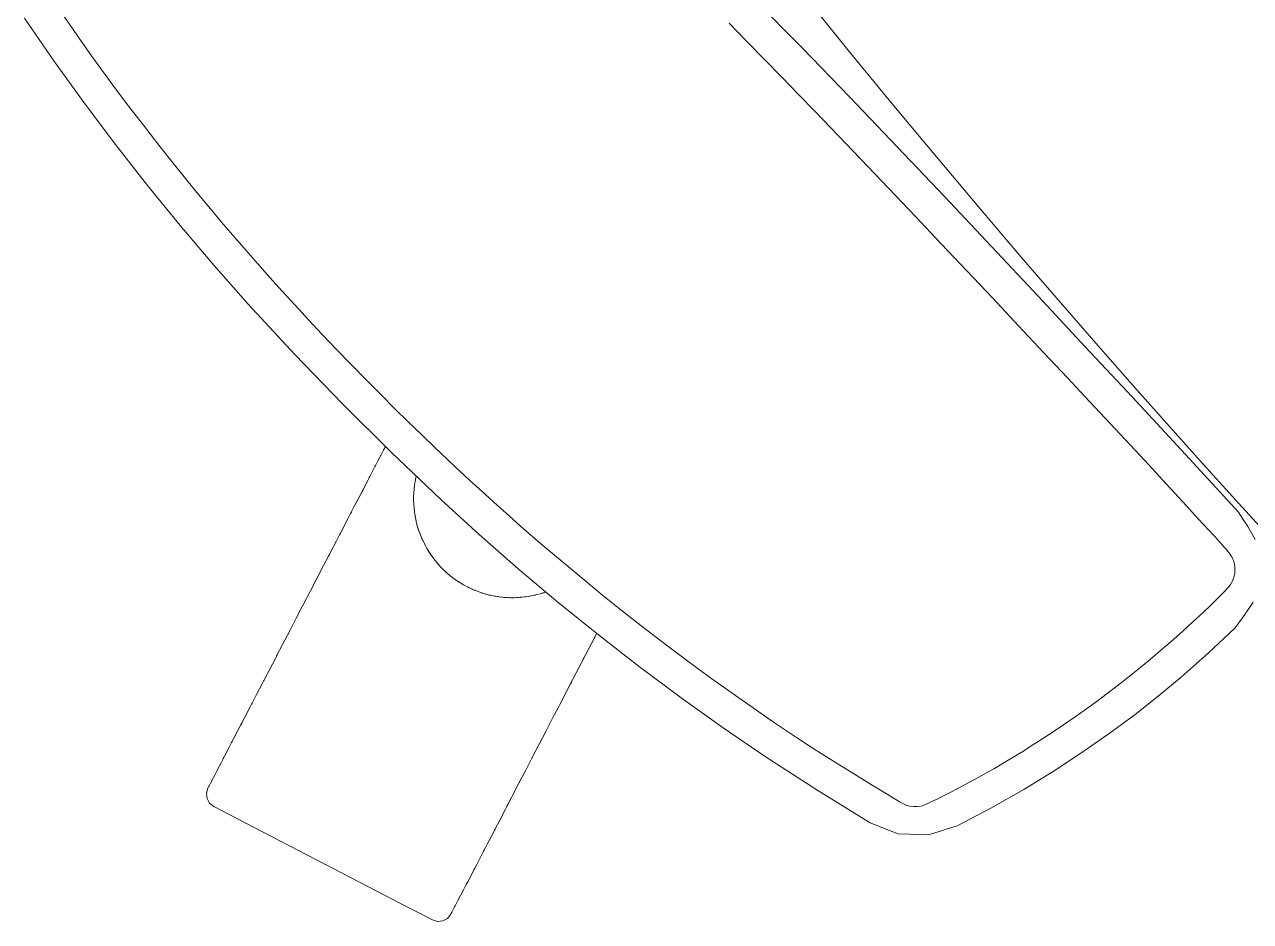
# Model space of a CAD drawing. Header units: inches. Extents: x 14 to 610, y 9 to 600.
# Drawn here: x 151.51 to 158.32, y 486.15 to 491.13 of the extents above; entities that cross this region are included whole.
import ezdxf
from ezdxf.enums import TextEntityAlignment as Align

# ---------------------------------------------------------------- set-up
doc = ezdxf.new("R2010")
doc.units = ezdxf.units.IN
doc.header["$MEASUREMENT"] = 0
doc.layers.add('A-FURN', color=7, linetype='Continuous')
doc.styles.get("Standard").update_dxf_attribs({"font": 'arial.ttf'})

# ---------------------------------------------------------------- blocks, each defined once
blk = doc.blocks.new('P_5CS712HBBK')
at = {"color": 0, "linetype": 'Continuous', "lineweight": 0}
for p, q in [((-12.2492, 12.6447), (-12.1985, 12.9285)), ((-12.1985, 12.9285), (-12.2492, 12.6447)), ((-12.0301, 12.8169), (-12.047, 12.7227)), ((-12.047, 12.7227), (-12.0301, 12.8169)), ((-12.047, 12.7227), (-12.0643, 12.6228)), ((-12.0643, 12.6228), (-12.047, 12.7227)), ((-12.2941, 12.36), (-12.2492, 12.6447)), ((-12.2492, 12.6447), (-12.2941, 12.36)), ((-12.0643, 12.6228), (-12.0815, 12.5178)), ((-12.0815, 12.5178), (-12.0643, 12.6228)), ((-12.0815, 12.5178), (-12.0986, 12.4083)), ((-12.0986, 12.4083), (-12.0815, 12.5178)), ((-12.0986, 12.4083), (-12.1154, 12.2932)), ((-12.1154, 12.2932), (-12.0986, 12.4083)), ((-12.3332, 12.0744), (-12.2941, 12.36)), ((-12.2941, 12.36), (-12.3332, 12.0744)), ((-12.1154, 12.2932), (-12.1321, 12.1711)), ((-12.1321, 12.1711), (-12.1154, 12.2932)), ((-12.1321, 12.1711), (-12.1486, 12.041)), ((-12.1486, 12.041), (-12.1321, 12.1711)), ((-12.3666, 11.788), (-12.3332, 12.0744)), ((-12.3332, 12.0744), (-12.3666, 11.788)), ((-12.1486, 12.041), (-12.165, 11.9019)), ((-12.165, 11.9019), (-12.1486, 12.041)), ((-12.165, 11.9019), (-12.1812, 11.7529)), ((-12.1812, 11.7529), (-12.165, 11.9019)), ((-12.3943, 11.501), (-12.3666, 11.788)), ((-12.3666, 11.788), (-12.3943, 11.501)), ((-12.1812, 11.7529), (-12.1971, 11.5933)), ((-12.1971, 11.5933), (-12.1812, 11.7529)), ((-12.1971, 11.5933), (-12.2123, 11.4226)), ((-12.2123, 11.4226), (-12.1971, 11.5933)), ((-12.4163, 11.2135), (-12.3943, 11.501)), ((-12.3943, 11.501), (-12.4163, 11.2135)), ((-12.2123, 11.4226), (-12.2194, 11.3331)), ((-12.2194, 11.3331), (-12.2123, 11.4226)), ((-12.2194, 11.3331), (-12.2261, 11.2408)), ((-12.2261, 11.2408), (-12.2194, 11.3331)), ((-12.2261, 11.2408), (-12.2323, 11.1457)), ((-12.2323, 11.1457), (-12.2261, 11.2408)), ((-12.4327, 10.9257), (-12.4163, 11.2135)), ((-12.4163, 11.2135), (-12.4327, 10.9257)), ((-12.2323, 11.1457), (-12.2382, 11.048)), ((-12.2382, 11.048), (-12.2323, 11.1457)), ((-12.2382, 11.048), (-12.2435, 10.9475)), ((-12.2435, 10.9475), (-12.2382, 11.048)), ((-12.4459, 10.5448), (-12.4327, 10.9257)), ((-12.4327, 10.9257), (-12.4459, 10.5448)), ((-12.2483, 10.8443), (-12.2435, 10.9475)), ((-12.2435, 10.9475), (-12.2483, 10.8443)), ((-12.2483, 10.8443), (-12.2525, 10.7383)), ((-12.2525, 10.7383), (-12.2483, 10.8443)), ((-12.2525, 10.7383), (-12.2561, 10.6294)), ((-12.2561, 10.6294), (-12.2525, 10.7383)), ((-12.2561, 10.6294), (-12.259, 10.5174)), ((-12.259, 10.5174), (-12.2561, 10.6294)), ((-12.4507, 10.1642), (-12.4459, 10.5448)), ((-12.4507, 10.1642), (-12.4459, 10.5448)), ((-12.259, 10.5174), (-12.2612, 10.4025)), ((-12.2612, 10.4025), (-12.259, 10.5174)), ((-12.2626, 10.2846), (-12.2612, 10.4025)), ((-12.2612, 10.4025), (-12.2626, 10.2846)), ((-12.2633, 10.1637), (-12.2626, 10.2846)), ((-12.2633, 10.1637), (-12.2626, 10.2846)), ((-12.4478, 9.7836), (-12.4507, 10.1642)), ((-12.4507, 10.1642), (-12.4478, 9.7836)), ((-12.2633, 10.1637), (-12.2632, 10.0521)), ((-12.2633, 10.1637), (-12.2632, 10.0521)), ((-9.4386, 10.1565), (-9.4391, 10.0134)), ((-9.4391, 10.0134), (-9.4386, 10.1565)), ((-9.2451, 10.156), (-9.2473, 9.7748)), ((-9.2451, 10.156), (-9.2473, 9.7748)), ((-12.2632, 10.0521), (-12.2626, 9.9429)), ((-12.2632, 10.0521), (-12.2626, 9.9429)), ((-9.44, 9.8737), (-9.4391, 10.0134)), ((-9.44, 9.8737), (-9.4391, 10.0134)), ((-9.0314, 10.0073), (-9.0732, 9.5879)), ((-9.0314, 10.0073), (-9.0732, 9.5879)), ((-12.2626, 9.9429), (-12.2612, 9.8362)), ((-12.2626, 9.9429), (-12.2612, 9.8362)), ((-9.441, 9.7375), (-9.44, 9.8737)), ((-9.441, 9.7375), (-9.44, 9.8737)), ((-12.5337, 9.8006), (-12.5529, 9.7944)), ((-12.5062, 9.8094), (-12.5337, 9.8006)), ((-12.5034, 9.8103), (-12.5062, 9.8094)), ((-12.5034, 9.8103), (-12.5017, 9.8109)), ((-12.5023, 9.8107), (-12.5017, 9.8109)), ((-12.4847, 9.8164), (-12.5017, 9.8109)), ((-12.5017, 9.8109), (-12.4995, 9.8116)), ((-12.4692, 9.8214), (-12.4847, 9.8164)), ((-12.4686, 9.8216), (-12.4692, 9.8214)), ((-12.4686, 9.8216), (-12.468, 9.8217)), ((-12.4598, 9.8244), (-12.468, 9.8217)), ((-12.468, 9.8217), (-12.4675, 9.8219)), ((-12.4567, 9.8254), (-12.4598, 9.8244)), ((-12.4482, 9.8264), (-12.4567, 9.8254)), ((-12.4567, 9.8254), (-12.4482, 9.8264)), ((-12.2612, 9.8362), (-12.2593, 9.7321)), ((-12.2612, 9.8362), (-12.2593, 9.7321)), ((-12.6992, 9.7473), (-12.7532, 9.7299)), ((-12.7532, 9.7299), (-12.7269, 9.7384)), ((-12.7532, 9.7299), (-12.7269, 9.7384)), ((-12.7459, 9.7322), (-12.7269, 9.7384)), ((-12.7269, 9.7384), (-12.65, 9.7631)), ((-12.65, 9.7631), (-12.6992, 9.7473)), ((-12.638, 9.767), (-12.65, 9.7631)), ((-12.638, 9.767), (-12.6326, 9.7687)), ((-12.6326, 9.7687), (-12.627, 9.7705)), ((-12.6059, 9.7773), (-12.627, 9.7705)), ((-12.567, 9.7899), (-12.6059, 9.7773)), ((-12.5604, 9.792), (-12.567, 9.7899)), ((-12.5604, 9.792), (-12.5569, 9.7931)), ((-12.5569, 9.7931), (-12.5529, 9.7944)), ((-12.4366, 9.4027), (-12.4478, 9.7836)), ((-12.4366, 9.4027), (-12.4478, 9.7836)), ((-12.4471, 9.7487), (-12.4468, 9.7488)), ((-12.2593, 9.7321), (-12.2567, 9.6305)), ((-12.2593, 9.7321), (-12.2567, 9.6305)), ((-9.4424, 9.6046), (-9.441, 9.7375)), ((-9.4424, 9.6046), (-9.441, 9.7375)), ((-9.2473, 9.7748), (-9.2517, 9.3938)), ((-9.2473, 9.7748), (-9.2517, 9.3938)), ((-12.9628, 9.6624), (-12.874, 9.691)), ((-12.9628, 9.6624), (-12.9563, 9.6645)), ((-12.94, 9.6697), (-12.9563, 9.6645)), ((-12.874, 9.691), (-12.94, 9.6697)), ((-12.847, 9.6997), (-12.874, 9.691)), ((-12.847, 9.6997), (-12.8378, 9.7026)), ((-12.8378, 9.7026), (-12.8308, 9.7049)), ((-12.8115, 9.7111), (-12.8308, 9.7049)), ((-12.7532, 9.7299), (-12.8115, 9.7111)), ((-13.1561, 9.6001), (-13.2326, 9.5755)), ((-13.1091, 9.6153), (-13.1561, 9.6001)), ((-13.1091, 9.6153), (-13.0991, 9.6185)), ((-13.0991, 9.6185), (-13.0938, 9.6202)), ((-13.0816, 9.6241), (-13.0938, 9.6202)), ((-13.0094, 9.6474), (-13.0816, 9.6241)), ((-12.973, 9.6591), (-13.0094, 9.6474)), ((-12.973, 9.6591), (-12.9628, 9.6624)), ((-12.2567, 9.6305), (-12.2535, 9.5314)), ((-12.2567, 9.6305), (-12.2535, 9.5314)), ((-9.4439, 9.4752), (-9.4424, 9.6046)), ((-9.4439, 9.4752), (-9.4424, 9.6046)), ((-13.3106, 9.5504), (-13.3895, 9.5249)), ((-13.2326, 9.5755), (-13.3106, 9.5504)), ((-13.2518, 9.5693), (-13.2437, 9.5719)), ((-13.2437, 9.5719), (-13.2401, 9.573)), ((-12.5324, 9.5199), (-12.5169, 9.5344)), ((-12.5243, 9.5274), (-12.5233, 9.5286)), ((-12.5233, 9.5286), (-12.5222, 9.5294)), ((-12.5209, 9.5306), (-12.5192, 9.5323)), ((-12.5192, 9.5323), (-12.5181, 9.5332)), ((-12.5192, 9.5323), (-12.5184, 9.533)), ((-12.5169, 9.5344), (-12.5008, 9.5482)), ((-12.5008, 9.5482), (-12.4842, 9.5614)), ((-12.4981, 9.5503), (-12.4963, 9.5519)), ((-12.4864, 9.5597), (-12.4963, 9.5519)), ((-12.4879, 9.5584), (-12.4864, 9.5597)), ((-12.487, 9.5592), (-12.4864, 9.5597)), ((-12.4842, 9.5614), (-12.4864, 9.5597)), ((-12.4842, 9.5614), (-12.4672, 9.5739)), ((-12.4672, 9.5739), (-12.4496, 9.5858)), ((-12.4602, 9.5786), (-12.4591, 9.5795)), ((-12.4591, 9.5795), (-12.4578, 9.5802)), ((-12.4527, 9.5837), (-12.4515, 9.5845)), ((-12.4515, 9.5845), (-12.4506, 9.5851)), ((-12.4515, 9.5845), (-12.4509, 9.5849)), ((-12.4496, 9.5858), (-12.4421, 9.5904)), ((-12.4446, 9.5889), (-12.4421, 9.5904)), ((-12.2535, 9.5314), (-12.2499, 9.4347)), ((-12.2535, 9.5314), (-12.2499, 9.4347)), ((-9.0732, 9.5879), (-9.1105, 9.1877)), ((-9.0732, 9.5879), (-9.1105, 9.1877)), ((-13.5484, 9.4738), (-13.6273, 9.4484)), ((-13.5459, 9.4746), (-13.5484, 9.4738)), ((-13.5459, 9.4746), (-13.5446, 9.475)), ((-13.5446, 9.475), (-13.541, 9.4762)), ((-13.4689, 9.4994), (-13.541, 9.4762)), ((-13.3969, 9.5226), (-13.4689, 9.4994)), ((-13.3969, 9.5226), (-13.3933, 9.5237)), ((-13.3933, 9.5237), (-13.392, 9.5241)), ((-13.3895, 9.5249), (-13.392, 9.5241)), ((-12.5886, 9.4566), (-12.5754, 9.4732)), ((-12.5799, 9.4675), (-12.5792, 9.4686)), ((-12.5777, 9.4704), (-12.5795, 9.468)), ((-12.5792, 9.4686), (-12.5787, 9.4692)), ((-12.579, 9.4687), (-12.5777, 9.4704)), ((-12.5777, 9.4704), (-12.577, 9.4713)), ((-12.5777, 9.4704), (-12.577, 9.4713)), ((-12.5754, 9.4732), (-12.5617, 9.4893)), ((-12.5617, 9.4893), (-12.5474, 9.5049)), ((-12.5533, 9.4984), (-12.5511, 9.5009)), ((-12.5513, 9.5006), (-12.5497, 9.5024)), ((-12.5497, 9.5024), (-12.5511, 9.5009)), ((-12.5503, 9.5017), (-12.5505, 9.5015)), ((-12.5504, 9.5016), (-12.5497, 9.5024)), ((-12.5474, 9.5049), (-12.5497, 9.5024)), ((-12.5474, 9.5049), (-12.5324, 9.5199)), ((-9.4456, 9.3492), (-9.4439, 9.4752)), ((-9.4456, 9.3492), (-9.4439, 9.4752)), ((-13.7817, 9.3986), (-13.8288, 9.3835)), ((-13.7052, 9.4232), (-13.7817, 9.3986)), ((-13.6977, 9.4257), (-13.7052, 9.4232)), ((-13.6977, 9.4257), (-13.6942, 9.4268)), ((-13.6942, 9.4268), (-13.6861, 9.4294)), ((-13.6273, 9.4484), (-13.6941, 9.4268)), ((-12.6342, 9.3855), (-12.6239, 9.4039)), ((-12.6259, 9.4005), (-12.6297, 9.3935)), ((-12.6274, 9.3976), (-12.6259, 9.4005)), ((-12.6239, 9.4039), (-12.6128, 9.4219)), ((-12.6128, 9.4219), (-12.601, 9.4395)), ((-12.6044, 9.4345), (-12.6031, 9.4364)), ((-12.6036, 9.4356), (-12.6031, 9.4364)), ((-12.601, 9.4395), (-12.6031, 9.4364)), ((-12.601, 9.4395), (-12.5886, 9.4566)), ((-12.6006, 9.4401), (-12.5985, 9.443)), ((-12.5965, 9.4457), (-12.5985, 9.443)), ((-12.4217, 9.1148), (-12.4366, 9.4027)), ((-12.4217, 9.1148), (-12.4366, 9.4027)), ((-12.2499, 9.4347), (-12.2457, 9.3404)), ((-12.2499, 9.4347), (-12.2457, 9.3404)), ((-9.2517, 9.3938), (-9.258, 9.0128)), ((-9.2517, 9.3938), (-9.258, 9.0128)), ((-13.9978, 9.329), (-14.0639, 9.3077)), ((-13.9816, 9.3342), (-13.9978, 9.329)), ((-13.9816, 9.3342), (-13.9751, 9.3363)), ((-13.9751, 9.3363), (-13.9649, 9.3396)), ((-13.9285, 9.3513), (-13.9649, 9.3396)), ((-13.8563, 9.3746), (-13.9285, 9.3513)), ((-13.8441, 9.3785), (-13.8563, 9.3746)), ((-13.8441, 9.3785), (-13.8388, 9.3802)), ((-13.8388, 9.3802), (-13.8288, 9.3835)), ((-12.661, 9.328), (-12.6753, 9.2871)), ((-12.6684, 9.3083), (-12.661, 9.328)), ((-12.6626, 9.3239), (-12.6676, 9.3106)), ((-12.6638, 9.3204), (-12.6626, 9.3239)), ((-12.6626, 9.3239), (-12.6618, 9.3258)), ((-12.6614, 9.3269), (-12.6613, 9.3273)), ((-12.6613, 9.3273), (-12.6612, 9.3275)), ((-12.661, 9.328), (-12.6528, 9.3475)), ((-12.6528, 9.3475), (-12.6439, 9.3667)), ((-12.6473, 9.3593), (-12.6457, 9.3629)), ((-12.6464, 9.3613), (-12.6457, 9.3629)), ((-12.6439, 9.3667), (-12.6457, 9.3629)), ((-12.6439, 9.3667), (-12.6342, 9.3855)), ((-12.6429, 9.3685), (-12.6376, 9.3792)), ((-12.6358, 9.3824), (-12.6376, 9.3792)), ((-12.2457, 9.3404), (-12.2411, 9.2483)), ((-12.2457, 9.3404), (-12.2411, 9.2483)), ((-9.4495, 9.1081), (-9.4456, 9.3492)), ((-9.4495, 9.1081), (-9.4456, 9.3492)), ((-14.2176, 9.2582), (-14.2387, 9.2514)), ((-14.2176, 9.2582), (-14.211, 9.2604)), ((-14.211, 9.2604), (-14.2035, 9.2628)), ((-14.1847, 9.2688), (-14.2109, 9.2604)), ((-14.1263, 9.2876), (-14.1847, 9.2688)), ((-14.0639, 9.3077), (-14.1263, 9.2876)), ((-14.107, 9.2938), (-14.1001, 9.2961)), ((-14.1001, 9.2961), (-14.0909, 9.299)), ((-12.6809, 9.268), (-12.6853, 9.2503)), ((-12.6809, 9.268), (-12.675, 9.2882)), ((-12.6771, 9.2811), (-12.6765, 9.2835)), ((-12.6767, 9.2824), (-12.6765, 9.2835)), ((-12.675, 9.2882), (-12.6765, 9.2835)), ((-12.6684, 9.3083), (-12.6753, 9.2871)), ((-12.675, 9.2882), (-12.6684, 9.3083)), ((-12.6679, 9.3096), (-12.6676, 9.3106)), ((-14.4383, 9.1871), (-14.4362, 9.1878)), ((-14.4362, 9.1878), (-14.4344, 9.1884)), ((-14.4316, 9.1893), (-14.4344, 9.1884)), ((-14.4041, 9.1981), (-14.4316, 9.1893)), ((-14.3849, 9.2043), (-14.4041, 9.1981)), ((-14.3849, 9.2043), (-14.3809, 9.2056)), ((-14.3809, 9.2056), (-14.3775, 9.2067)), ((-14.3802, 9.2058), (-14.3809, 9.2056)), ((-14.3709, 9.2089), (-14.3775, 9.2067)), ((-14.332, 9.2214), (-14.3709, 9.2089)), ((-14.3109, 9.2282), (-14.332, 9.2214)), ((-14.3109, 9.2282), (-14.3053, 9.23)), ((-14.2879, 9.2356), (-14.3053, 9.23)), ((-14.3053, 9.23), (-14.2998, 9.2317)), ((-14.2387, 9.2514), (-14.2879, 9.2356)), ((-12.6964, 9.1852), (-12.6937, 9.2061)), ((-12.6937, 9.2061), (-12.6927, 9.2127)), ((-12.6853, 9.2503), (-12.6927, 9.2127)), ((-12.6903, 9.2269), (-12.6927, 9.2127)), ((-12.6903, 9.2269), (-12.6853, 9.2503)), ((-12.6903, 9.2269), (-12.686, 9.2475)), ((-12.6885, 9.2355), (-12.6879, 9.2386)), ((-12.6871, 9.2421), (-12.6879, 9.2386)), ((-12.6872, 9.2415), (-12.6871, 9.2421)), ((-12.6871, 9.2421), (-12.687, 9.2425)), ((-12.686, 9.2475), (-12.6853, 9.2503)), ((-12.6857, 9.2488), (-12.6856, 9.249)), ((-12.6856, 9.249), (-12.6856, 9.2493)), ((-12.2411, 9.2483), (-12.236, 9.1586)), ((-12.2411, 9.2483), (-12.236, 9.1586)), ((-9.1105, 9.1877), (-9.1436, 8.8058)), ((-9.1105, 9.1877), (-9.1436, 8.8058)), ((-14.5255, 9.1357), (-14.5336, 9.1072)), ((-14.5336, 9.1072), (-14.5255, 9.1357)), ((-14.5071, 9.1589), (-14.5255, 9.1357)), ((-14.5255, 9.1357), (-14.5071, 9.1589)), ((-14.4812, 9.1733), (-14.5071, 9.1589)), ((-14.5071, 9.1589), (-14.4812, 9.1733)), ((-14.4781, 9.1743), (-14.4812, 9.1733)), ((-14.4703, 9.1768), (-14.4781, 9.1743)), ((-14.4703, 9.1768), (-14.4699, 9.177)), ((-14.4687, 9.1773), (-14.4699, 9.177)), ((-14.4699, 9.177), (-14.4693, 9.1771)), ((-14.4532, 9.1823), (-14.4687, 9.1773)), ((-14.4383, 9.1871), (-14.4532, 9.1823)), ((-12.6997, 9.1222), (-12.6994, 9.1432)), ((-12.6991, 9.1012), (-12.6997, 9.1222)), ((-12.6997, 9.1222), (-12.6996, 9.1149)), ((-12.6994, 9.1432), (-12.6983, 9.1642)), ((-12.6987, 9.1574), (-12.6983, 9.1645)), ((-12.6987, 9.1574), (-12.6987, 9.1579)), ((-12.6987, 9.1568), (-12.6987, 9.1574)), ((-12.6983, 9.1642), (-12.6964, 9.1852)), ((-12.6982, 9.1653), (-12.6983, 9.1645)), ((-12.6981, 9.168), (-12.6979, 9.1691)), ((-12.6981, 9.1672), (-12.6981, 9.168)), ((-12.236, 9.1586), (-12.2306, 9.0712)), ((-12.236, 9.1586), (-12.2306, 9.0712)), ((-14.5336, 9.1072), (-14.5302, 9.0777)), ((-14.5302, 9.0777), (-14.5336, 9.1072)), ((-14.5302, 9.0777), (-14.4691, 8.8879)), ((-12.6996, 9.1149), (-12.6994, 9.1095)), ((-12.6994, 9.112), (-12.6996, 9.1149)), ((-12.6995, 9.1135), (-12.6996, 9.1149)), ((-12.6978, 9.0802), (-12.6991, 9.1012)), ((-12.6987, 9.0944), (-12.6985, 9.0896)), ((-12.6979, 9.0823), (-12.6985, 9.0896)), ((-12.6983, 9.0861), (-12.6983, 9.0865)), ((-12.6982, 9.0856), (-12.6983, 9.0861)), ((-12.6957, 9.0593), (-12.6978, 9.0802)), ((-12.6972, 9.0727), (-12.6977, 9.079)), ((-12.6972, 9.0727), (-12.6974, 9.0761)), ((-12.6966, 9.068), (-12.6972, 9.0727)), ((-12.6927, 9.0386), (-12.6957, 9.0593)), ((-12.4011, 8.8272), (-12.4217, 9.1148)), ((-12.4011, 8.8272), (-12.4217, 9.1148)), ((-12.2306, 9.0712), (-12.2248, 8.9862)), ((-12.2306, 9.0712), (-12.2248, 8.9862)), ((-9.4539, 8.8812), (-9.4495, 9.1081)), ((-9.4539, 8.8812), (-9.4495, 9.1081)), ((-12.689, 9.0179), (-12.6927, 9.0386)), ((-12.6927, 9.0386), (-12.6915, 9.031)), ((-12.6904, 9.0259), (-12.6915, 9.031)), ((-12.6915, 9.031), (-12.6891, 9.0185)), ((-12.6909, 9.0284), (-12.6915, 9.031)), ((-12.6845, 8.9974), (-12.689, 9.0179)), ((-12.6889, 9.0176), (-12.6885, 9.0154)), ((-12.687, 9.0086), (-12.6885, 9.0154)), ((-12.6863, 9.005), (-12.6865, 9.0065)), ((-12.6859, 9.0037), (-12.6863, 9.005)), ((-12.6792, 8.9771), (-12.6845, 8.9974)), ((-12.6827, 8.9899), (-12.6838, 8.9947)), ((-12.6827, 8.9899), (-12.6834, 8.9933)), ((-12.6815, 8.9859), (-12.6827, 8.9899)), ((-12.2248, 8.9862), (-12.2122, 8.8235)), ((-12.2248, 8.9862), (-12.2122, 8.8235)), ((-9.258, 9.0128), (-9.2659, 8.6319)), ((-9.258, 9.0128), (-9.2659, 8.6319)), ((-12.6731, 8.9571), (-12.6792, 8.9771)), ((-12.6663, 8.9372), (-12.6731, 8.9571)), ((-12.6731, 8.9571), (-12.6707, 8.9496)), ((-12.6697, 8.947), (-12.6707, 8.9496)), ((-12.6707, 8.9496), (-12.6685, 8.9433)), ((-12.6701, 8.9483), (-12.6707, 8.9496)), ((-12.6677, 8.9413), (-12.6685, 8.9433)), ((-12.6587, 8.9177), (-12.6663, 8.9372)), ((-12.6623, 8.9266), (-12.6627, 8.9279)), ((-12.6617, 8.9254), (-12.6623, 8.9266)), ((-12.6504, 8.8985), (-12.6587, 8.9177)), ((-14.4691, 8.8879), (-14.2333, 8.1559)), ((-12.6556, 8.9102), (-12.6562, 8.9119)), ((-12.6556, 8.9102), (-12.6561, 8.9117)), ((-12.6556, 8.9102), (-12.6547, 8.9083)), ((-12.6547, 8.9085), (-12.6556, 8.9102)), ((-12.6414, 8.8796), (-12.6504, 8.8985)), ((-12.6316, 8.861), (-12.6414, 8.8796)), ((-12.6414, 8.8796), (-12.6374, 8.8719)), ((-12.6393, 8.8755), (-12.6389, 8.8746)), ((-12.6374, 8.8719), (-12.6389, 8.8746)), ((-12.6364, 8.8701), (-12.6374, 8.8719)), ((-12.6369, 8.871), (-12.6374, 8.8719)), ((-12.6211, 8.8428), (-12.6316, 8.861)), ((-12.6269, 8.8527), (-12.6275, 8.8539)), ((-12.6261, 8.8515), (-12.6269, 8.8527)), ((-9.4583, 8.6662), (-9.4539, 8.8812)), ((-9.4583, 8.6662), (-9.4539, 8.8812)), ((-12.61, 8.8251), (-12.6211, 8.8428)), ((-12.6164, 8.8351), (-12.6175, 8.837)), ((-12.6164, 8.8351), (-12.6143, 8.8319)), ((-12.615, 8.833), (-12.6164, 8.8351)), ((-12.5982, 8.8078), (-12.61, 8.8251)), ((-12.6022, 8.8137), (-12.6001, 8.8105)), ((-12.5988, 8.8088), (-12.6001, 8.8105)), ((-12.5857, 8.7909), (-12.5982, 8.8078)), ((-12.5982, 8.8078), (-12.5924, 8.7999)), ((-12.5908, 8.7978), (-12.5924, 8.7999)), ((-12.5915, 8.7987), (-12.5924, 8.7999)), ((-12.5725, 8.7745), (-12.5857, 8.7909)), ((-12.5809, 8.7848), (-12.5816, 8.7858)), ((-12.58, 8.7838), (-12.5809, 8.7848)), ((-12.3749, 8.5401), (-12.4011, 8.8272)), ((-12.3749, 8.5401), (-12.4011, 8.8272)), ((-12.2122, 8.8235), (-12.1987, 8.6703)), ((-12.2122, 8.8235), (-12.1987, 8.6703)), ((-9.1436, 8.8058), (-9.1729, 8.4415)), ((-9.1436, 8.8058), (-9.1729, 8.4415)), ((-12.5588, 8.7586), (-12.5725, 8.7745)), ((-12.5658, 8.7666), (-12.567, 8.7681)), ((-12.5658, 8.7666), (-12.5624, 8.7628)), ((-12.5644, 8.7652), (-12.5658, 8.7666)), ((-12.5444, 8.7433), (-12.5588, 8.7586)), ((-12.5563, 8.756), (-12.5531, 8.7524)), ((-12.5493, 8.7485), (-12.5531, 8.7524)), ((-12.5444, 8.7433), (-12.5334, 8.7323)), ((-12.5334, 8.7323), (-12.4717, 8.6807)), ((-12.514, 8.7143), (-12.5334, 8.7323)), ((-12.5295, 8.7285), (-12.5334, 8.7323)), ((-12.514, 8.7143), (-12.5295, 8.7285)), ((-12.5253, 8.7246), (-12.5261, 8.7254)), ((-12.5243, 8.7238), (-12.5253, 8.7246)), ((-12.4979, 8.7007), (-12.514, 8.7143)), ((-12.514, 8.7143), (-12.4717, 8.6807)), ((-12.5051, 8.7067), (-12.5062, 8.7077)), ((-12.5051, 8.7067), (-12.4985, 8.7011)), ((-12.5041, 8.7059), (-12.5051, 8.7067)), ((-12.4982, 8.701), (-12.4985, 8.7011)), ((-12.4979, 8.7007), (-12.4717, 8.6807)), ((-12.4814, 8.6877), (-12.4979, 8.7007)), ((-12.4814, 8.6877), (-12.4717, 8.6807)), ((-12.4814, 8.6877), (-12.4717, 8.6806)), ((-12.4643, 8.6754), (-12.4717, 8.6807)), ((-12.4717, 8.6806), (-12.47, 8.6794)), ((-12.47, 8.6794), (-12.4717, 8.6806)), ((-12.4707, 8.6799), (-12.4717, 8.6806)), ((-12.4468, 8.6637), (-12.4643, 8.6754)), ((-12.4614, 8.6733), (-12.4619, 8.6738)), ((-12.4605, 8.6728), (-12.4614, 8.6733)), ((-12.4288, 8.6527), (-12.4468, 8.6637)), ((-12.44, 8.6595), (-12.4374, 8.6578)), ((-12.4364, 8.6571), (-12.4399, 8.6595)), ((-12.4388, 8.6588), (-12.4375, 8.6578)), ((-12.4374, 8.6578), (-12.436, 8.6571)), ((-12.4364, 8.6571), (-12.4374, 8.6578)), ((-12.4331, 8.6553), (-12.4364, 8.6571)), ((-12.4104, 8.6423), (-12.4288, 8.6527)), ((-12.1987, 8.6703), (-12.1846, 8.5266)), ((-12.1987, 8.6703), (-12.1846, 8.5266)), ((-9.4626, 8.4589), (-9.4583, 8.6662)), ((-9.4626, 8.4589), (-9.4583, 8.6662)), ((-12.3916, 8.6327), (-12.4104, 8.6423)), ((-12.4104, 8.6423), (-12.3996, 8.6366)), ((-12.3996, 8.6366), (-12.3949, 8.6344)), ((-12.3958, 8.6349), (-12.3996, 8.6366)), ((-12.3973, 8.6356), (-12.3996, 8.6366)), ((-12.383, 8.6287), (-12.3916, 8.6327)), ((-12.3905, 8.6322), (-12.3908, 8.6324)), ((-12.39, 8.632), (-12.3905, 8.6322)), ((-9.2659, 8.6319), (-9.2751, 8.251)), ((-9.2659, 8.6319), (-9.2751, 8.251)), ((-12.343, 8.2535), (-12.3749, 8.5401)), ((-12.343, 8.2535), (-12.3749, 8.5401)), ((-12.1846, 8.5266), (-12.1703, 8.3917)), ((-12.1846, 8.5266), (-12.1703, 8.3917)), ((-9.4671, 8.2527), (-9.4626, 8.4589)), ((-9.4671, 8.2527), (-9.4626, 8.4589)), ((-9.1729, 8.4415), (-9.1989, 8.0935)), ((-9.1729, 8.4415), (-9.1989, 8.0935)), ((-12.1703, 8.3917), (-12.1558, 8.2653)), ((-12.1703, 8.3917), (-12.1558, 8.2653)), ((-12.4743, 8.2236), (-12.4082, 8.2449)), ((-12.4082, 8.2449), (-12.3458, 8.265)), ((-12.3812, 8.2536), (-12.372, 8.2566)), ((-12.372, 8.2566), (-12.3651, 8.2588)), ((-12.3458, 8.265), (-12.3443, 8.2655)), ((-12.3054, 7.9677), (-12.343, 8.2535)), ((-12.3054, 7.9677), (-12.343, 8.2535)), ((-12.1558, 8.2653), (-12.1412, 8.1466)), ((-12.1558, 8.2653), (-12.1412, 8.1466)), ((-9.4719, 8.0426), (-9.4671, 8.2527)), ((-9.4719, 8.0426), (-9.4671, 8.2527)), ((-9.2751, 8.251), (-9.2853, 7.8701)), ((-9.2751, 8.251), (-9.2853, 7.8701)), ((-12.6904, 8.154), (-12.6158, 8.1781)), ((-12.6433, 8.1692), (-12.6334, 8.1724)), ((-12.6334, 8.1724), (-12.628, 8.1741)), ((-12.6332, 8.1725), (-12.6334, 8.1724)), ((-12.6158, 8.1781), (-12.5436, 8.2013)), ((-12.5436, 8.2013), (-12.5072, 8.213)), ((-12.5072, 8.213), (-12.4971, 8.2163)), ((-12.4973, 8.2162), (-12.4971, 8.2163)), ((-12.4971, 8.2163), (-12.4743, 8.2236)), ((-12.4971, 8.2163), (-12.4905, 8.2184)), ((-14.1721, 7.9661), (-14.2333, 8.1559)), ((-14.2333, 8.1559), (-14.1721, 7.9661)), ((-12.9275, 8.0777), (-12.8448, 8.1043)), ((-12.9238, 8.0789), (-12.8448, 8.1043)), ((-12.8448, 8.1043), (-12.786, 8.1232)), ((-12.786, 8.1233), (-12.7779, 8.1258)), ((-12.7779, 8.1258), (-12.7669, 8.1294)), ((-12.7779, 8.1258), (-12.7744, 8.127)), ((-12.7669, 8.1294), (-12.6904, 8.154)), ((-12.1412, 8.1466), (-12.1265, 8.0345)), ((-12.1412, 8.1466), (-12.1265, 8.0345)), ((-13.0752, 8.0301), (-13.0032, 8.0533)), ((-13.0032, 8.0533), (-12.9238, 8.0789)), ((-13.0032, 8.0533), (-12.9275, 8.0777)), ((-12.1265, 8.0345), (-12.1116, 7.9284)), ((-12.1265, 8.0345), (-12.1116, 7.9284)), ((-9.4772, 7.8329), (-9.4719, 8.0426)), ((-9.4772, 7.8329), (-9.4719, 8.0426)), ((-9.1989, 8.0935), (-9.222, 7.7608)), ((-9.1989, 8.0935), (-9.222, 7.7608)), ((-14.111, 7.7763), (-14.1721, 7.9661)), ((-14.111, 7.7763), (-14.1721, 7.9661)), ((-13.316, 7.9525), (-13.2395, 7.9772)), ((-13.2395, 7.9772), (-13.232, 7.9796)), ((-13.2319, 7.9796), (-13.2284, 7.9807)), ((-13.2284, 7.9807), (-13.2204, 7.9833)), ((-13.2203, 7.9833), (-13.1615, 8.0023)), ((-13.1615, 8.0023), (-13.0826, 8.0277)), ((-13.0826, 8.0277), (-13.0801, 8.0285)), ((-13.0801, 8.0285), (-13.0788, 8.0289)), ((-13.0788, 8.0289), (-13.0752, 8.0301)), ((-13.0787, 8.029), (-13.0788, 8.0289)), ((-12.2619, 7.6827), (-12.3054, 7.9677)), ((-12.2619, 7.6827), (-12.3054, 7.9677)), ((-13.4992, 7.8935), (-13.4627, 7.9053)), ((-13.4627, 7.9053), (-13.3905, 7.9285)), ((-13.3905, 7.9285), (-13.3783, 7.9325)), ((-13.3783, 7.9325), (-13.373, 7.9342)), ((-13.373, 7.9342), (-13.363, 7.9374)), ((-13.363, 7.9374), (-13.316, 7.9525)), ((-12.1116, 7.9284), (-12.0965, 7.8273)), ((-12.1116, 7.9284), (-12.0965, 7.8273)), ((-13.7189, 7.8228), (-13.6606, 7.8415)), ((-13.6606, 7.8415), (-13.6413, 7.8478)), ((-13.6413, 7.8478), (-13.6343, 7.85)), ((-13.6343, 7.85), (-13.6252, 7.853)), ((-13.6334, 7.8503), (-13.6343, 7.85)), ((-13.6334, 7.8503), (-13.5982, 7.8617)), ((-13.5982, 7.8617), (-13.5321, 7.8829)), ((-13.5321, 7.8829), (-13.5158, 7.8882)), ((-13.5158, 7.8882), (-13.5093, 7.8903)), ((-13.5093, 7.8903), (-13.4992, 7.8935)), ((-12.0965, 7.8273), (-12.0812, 7.7305)), ((-12.0965, 7.8273), (-12.0812, 7.7305)), ((-9.4826, 7.63), (-9.4772, 7.8329)), ((-9.4826, 7.63), (-9.4772, 7.8329)), ((-9.2853, 7.8701), (-9.2962, 7.4892)), ((-9.2853, 7.8701), (-9.2962, 7.4892)), ((-14.0966, 7.7504), (-14.111, 7.7763)), ((-14.111, 7.7763), (-14.0966, 7.7504)), ((-13.9384, 7.7521), (-13.9051, 7.7628)), ((-13.9192, 7.7583), (-13.9152, 7.7595)), ((-13.9051, 7.7628), (-13.9152, 7.7595)), ((-13.9152, 7.7595), (-13.9051, 7.7628)), ((-13.9051, 7.7628), (-13.8663, 7.7753)), ((-13.8663, 7.7753), (-13.8395, 7.7839)), ((-13.8451, 7.7821), (-13.8395, 7.7839)), ((-13.8395, 7.7839), (-13.8341, 7.7857)), ((-13.8341, 7.7857), (-13.8221, 7.7895)), ((-13.8221, 7.7895), (-13.7729, 7.8054)), ((-13.7729, 7.8054), (-13.7519, 7.8121)), ((-13.7519, 7.8121), (-13.7452, 7.8143)), ((-13.7452, 7.8143), (-13.7377, 7.8167)), ((-13.7451, 7.8143), (-13.7189, 7.8228)), ((-9.222, 7.7608), (-9.2423, 7.4425)), ((-9.222, 7.7608), (-9.2423, 7.4425)), ((-14.0734, 7.732), (-14.0966, 7.7504)), ((-14.0966, 7.7504), (-14.0734, 7.732)), ((-14.0449, 7.7238), (-14.0734, 7.732)), ((-14.0734, 7.732), (-14.0449, 7.7238)), ((-14.0154, 7.7273), (-14.0449, 7.7238)), ((-14.0449, 7.7238), (-14.0154, 7.7273)), ((-14.0154, 7.7273), (-14.0123, 7.7283)), ((-14.0123, 7.7283), (-14.0046, 7.7307)), ((-14.0046, 7.7307), (-14.0041, 7.7309)), ((-14.0041, 7.7309), (-14.003, 7.7313)), ((-14.0041, 7.7309), (-14.0035, 7.7311)), ((-14.003, 7.7313), (-13.9874, 7.7363)), ((-13.9874, 7.7363), (-13.9726, 7.7411)), ((-13.9726, 7.7411), (-13.9704, 7.7417)), ((-13.9704, 7.7417), (-13.9687, 7.7423)), ((-13.9699, 7.7419), (-13.9704, 7.7417)), ((-13.9687, 7.7423), (-13.9659, 7.7432)), ((-13.9659, 7.7432), (-13.9384, 7.7521)), ((-12.0812, 7.7305), (-12.0659, 7.6373)), ((-12.0812, 7.7305), (-12.0659, 7.6373)), ((-12.2127, 7.3987), (-12.2619, 7.6827)), ((-12.2127, 7.3987), (-12.2619, 7.6827)), ((-12.0659, 7.6373), (-12.0506, 7.5482)), ((-12.0659, 7.6373), (-12.0506, 7.5482)), ((-9.488, 7.4373), (-9.4826, 7.63)), ((-9.488, 7.4373), (-9.4826, 7.63)), ((-12.0506, 7.5482), (-12.0356, 7.4636)), ((-12.0506, 7.5482), (-12.0356, 7.4636)), ((-9.2962, 7.4892), (-9.3075, 7.1083)), ((-9.2962, 7.4892), (-9.3075, 7.1083)), ((-12.0356, 7.4636), (-12.021, 7.3825)), ((-12.0356, 7.4636), (-12.021, 7.3825)), ((-9.493, 7.2569), (-9.488, 7.4373)), ((-9.493, 7.2569), (-9.488, 7.4373)), ((-9.2423, 7.4425), (-9.2603, 7.1378)), ((-9.2423, 7.4425), (-9.2603, 7.1378)), ((-12.1577, 7.1158), (-12.2127, 7.3987)), ((-12.1577, 7.1158), (-12.2127, 7.3987)), ((-12.021, 7.3825), (-11.9924, 7.2258)), ((-12.021, 7.3825), (-11.9924, 7.2258)), ((-11.9924, 7.2258), (-11.9613, 7.0683)), ((-11.9924, 7.2258), (-11.9613, 7.0683)), ((-9.4978, 7.0875), (-9.493, 7.2569)), ((-9.4978, 7.0875), (-9.493, 7.2569)), ((-12.085, 6.7825), (-12.1577, 7.1158)), ((-12.085, 6.7825), (-12.1577, 7.1158)), ((-9.5026, 6.9271), (-9.4978, 7.0875)), ((-9.5026, 6.9271), (-9.4978, 7.0875)), ((-9.3075, 7.1083), (-9.321, 6.673)), ((-9.3075, 7.1083), (-9.321, 6.673)), ((-9.2603, 7.1378), (-9.2761, 6.846)), ((-9.2603, 7.1378), (-9.2761, 6.846)), ((-11.9613, 7.0683), (-11.9433, 6.986)), ((-11.9613, 7.0683), (-11.9433, 6.986)), ((-11.9433, 6.986), (-11.9231, 6.8984)), ((-11.9433, 6.986), (-11.9231, 6.8984)), ((-11.9231, 6.8984), (-11.9005, 6.8037)), ((-11.9231, 6.8984), (-11.9005, 6.8037)), ((-9.5075, 6.7753), (-9.5026, 6.9271)), ((-9.5075, 6.7753), (-9.5026, 6.9271)), ((-9.2761, 6.846), (-9.29, 6.5664)), ((-9.2761, 6.846), (-9.29, 6.5664)), ((-12.0042, 6.4512), (-12.085, 6.7825)), ((-12.0042, 6.4512), (-12.085, 6.7825)), ((-11.9005, 6.8037), (-11.8764, 6.7041)), ((-11.9005, 6.8037), (-11.8764, 6.7041)), ((-9.5124, 6.6319), (-9.5075, 6.7753)), ((-9.5124, 6.6319), (-9.5075, 6.7753)), ((-11.8764, 6.7041), (-11.8515, 6.602)), ((-11.8764, 6.7041), (-11.8515, 6.602)), ((-9.321, 6.673), (-9.3373, 6.2378)), ((-9.3373, 6.2378), (-9.321, 6.673)), ((-11.8254, 6.4969), (-11.8515, 6.602)), ((-11.8254, 6.4969), (-11.8515, 6.602)), ((-9.5173, 6.4961), (-9.5124, 6.6319)), ((-9.5173, 6.4961), (-9.5124, 6.6319)), ((-9.29, 6.5664), (-9.3021, 6.2989)), ((-9.29, 6.5664), (-9.3021, 6.2989)), ((-11.8254, 6.4969), (-11.8181, 6.4681)), ((-11.8254, 6.4969), (-11.8181, 6.4681)), ((-11.8181, 6.4681), (-11.8116, 6.4424)), ((-11.8181, 6.4681), (-11.8116, 6.4424)), ((-9.5219, 6.3671), (-9.5173, 6.4961)), ((-9.5219, 6.3671), (-9.5173, 6.4961)), ((-12.0042, 6.4512), (-11.9854, 6.4092)), ((-12.0042, 6.4512), (-11.9854, 6.4092)), ((-11.9679, 6.3674), (-11.9854, 6.4092)), ((-11.8116, 6.4424), (-11.8055, 6.4191)), ((-11.8116, 6.4424), (-11.8055, 6.4191)), ((-11.8055, 6.4191), (-11.7994, 6.3985)), ((-11.8055, 6.4191), (-11.7994, 6.3985)), ((-11.7994, 6.3985), (-11.7922, 6.3799)), ((-11.7994, 6.3985), (-11.7922, 6.3799)), ((-11.9679, 6.3674), (-11.936, 6.2982)), ((-11.7922, 6.3799), (-11.7827, 6.3627)), ((-11.7922, 6.3799), (-11.7827, 6.3627)), ((-11.7827, 6.3627), (-11.7701, 6.3462)), ((-11.7827, 6.3627), (-11.7701, 6.3462)), ((-11.7701, 6.3462), (-11.7548, 6.3309)), ((-11.7701, 6.3462), (-11.7548, 6.3309)), ((-11.7548, 6.3309), (-11.7378, 6.3182)), ((-11.7548, 6.3309), (-11.7378, 6.3182)), ((-9.5263, 6.2449), (-9.5219, 6.3671)), ((-9.5263, 6.2449), (-9.5219, 6.3671)), ((-11.8946, 6.2533), (-11.936, 6.2982)), ((-11.7378, 6.3182), (-11.719, 6.3083)), ((-11.7378, 6.3182), (-11.719, 6.3083)), ((-11.719, 6.3083), (-11.6979, 6.3)), ((-11.719, 6.3083), (-11.6979, 6.3)), ((-11.6979, 6.3), (-11.6739, 6.2919)), ((-11.6979, 6.3), (-11.6739, 6.2919)), ((-11.6739, 6.2919), (-11.6466, 6.2829)), ((-11.6739, 6.2919), (-11.6466, 6.2829)), ((-11.6466, 6.2829), (-11.6167, 6.2732)), ((-11.6167, 6.2732), (-11.6466, 6.2829)), ((-11.6167, 6.2732), (-11.5611, 6.2556)), ((-11.6167, 6.2732), (-11.5611, 6.2556)), ((-9.3021, 6.2989), (-9.3125, 6.0436)), ((-9.3021, 6.2989), (-9.3125, 6.0436)), ((-11.8635, 6.2203), (-11.8946, 6.2533)), ((-11.8635, 6.2203), (-11.8946, 6.2533)), ((-11.8635, 6.2203), (-11.8213, 6.1762)), ((-11.5611, 6.2556), (-11.5067, 6.2388)), ((-11.5611, 6.2556), (-11.5067, 6.2388)), ((-11.5067, 6.2388), (-11.4534, 6.2229)), ((-11.5067, 6.2388), (-11.4534, 6.2229)), ((-11.4534, 6.2229), (-11.4014, 6.2078)), ((-11.4534, 6.2229), (-11.4014, 6.2078)), ((-11.4014, 6.2078), (-11.3506, 6.1936)), ((-11.4014, 6.2078), (-11.3506, 6.1936)), ((-11.3506, 6.1936), (-11.301, 6.1803)), ((-11.3506, 6.1936), (-11.301, 6.1803)), ((-9.5287, 6.1869), (-9.5281, 6.2005)), ((-9.5287, 6.1869), (-9.5281, 6.2005)), ((-9.5281, 6.2005), (-9.5275, 6.2147)), ((-9.5281, 6.2005), (-9.5275, 6.2147)), ((-9.5275, 6.2147), (-9.5269, 6.2295)), ((-9.5275, 6.2147), (-9.5269, 6.2295)), ((-9.5263, 6.2449), (-9.5269, 6.2295)), ((-9.5269, 6.2295), (-9.5263, 6.2449)), ((-9.3373, 6.2378), (-9.3477, 6.1914)), ((-9.3373, 6.2378), (-9.3477, 6.1914)), ((-11.7542, 6.1401), (-11.8213, 6.1762)), ((-11.7237, 6.1253), (-11.7542, 6.1401)), ((-11.7237, 6.1253), (-11.7542, 6.1401)), ((-11.6728, 6.0988), (-11.7237, 6.1253)), ((-11.6728, 6.0988), (-11.7237, 6.1253)), ((-11.301, 6.1803), (-11.2524, 6.1678)), ((-11.301, 6.1803), (-11.2524, 6.1678)), ((-11.2524, 6.1678), (-11.2049, 6.156)), ((-11.2524, 6.1678), (-11.2049, 6.156)), ((-11.2049, 6.156), (-11.1584, 6.1449)), ((-11.2049, 6.156), (-11.1584, 6.1449)), ((-11.1584, 6.1449), (-11.1128, 6.1345)), ((-11.1584, 6.1449), (-11.1128, 6.1345)), ((-11.1128, 6.1345), (-11.0682, 6.1247)), ((-11.1128, 6.1345), (-11.0682, 6.1247)), ((-9.5332, 6.1172), (-9.5322, 6.1273)), ((-9.5332, 6.1172), (-9.5322, 6.1273)), ((-9.5322, 6.1273), (-9.5315, 6.138)), ((-9.5322, 6.1273), (-9.5315, 6.138)), ((-9.5315, 6.138), (-9.5308, 6.1493)), ((-9.5315, 6.138), (-9.5308, 6.1493)), ((-9.5308, 6.1493), (-9.5301, 6.1613)), ((-9.5308, 6.1493), (-9.5301, 6.1613)), ((-9.5301, 6.1613), (-9.5294, 6.1738)), ((-9.5301, 6.1613), (-9.5294, 6.1738)), ((-9.5294, 6.1738), (-9.5287, 6.1869)), ((-9.5294, 6.1738), (-9.5287, 6.1869)), ((-9.3569, 6.1454), (-9.3786, 6.0655)), ((-9.3477, 6.1914), (-9.3569, 6.1454)), ((-9.3569, 6.1454), (-9.3477, 6.1914)), ((-11.471, 6.0372), (-11.6728, 6.0988)), ((-11.6728, 6.0988), (-11.471, 6.0372)), ((-11.0682, 6.1247), (-11.0245, 6.1155)), ((-11.0682, 6.1247), (-11.0245, 6.1155)), ((-11.0245, 6.1155), (-10.9398, 6.0984)), ((-11.0245, 6.1155), (-10.9398, 6.0984)), ((-10.9398, 6.0984), (-10.8586, 6.0829)), ((-10.9398, 6.0984), (-10.8586, 6.0829)), ((-10.8586, 6.0829), (-10.7804, 6.0689)), ((-10.8586, 6.0829), (-10.7804, 6.0689)), ((-10.7804, 6.0689), (-10.7053, 6.0563)), ((-10.7804, 6.0689), (-10.7053, 6.0563)), ((-9.5522, 6.0565), (-9.5466, 6.0674)), ((-9.5522, 6.0565), (-9.5466, 6.0674)), ((-9.5466, 6.0674), (-9.5421, 6.0779)), ((-9.5466, 6.0674), (-9.5421, 6.0779)), ((-9.5421, 6.0779), (-9.5387, 6.088)), ((-9.5421, 6.0779), (-9.5387, 6.088)), ((-9.5387, 6.088), (-9.5362, 6.0978)), ((-9.5387, 6.088), (-9.5362, 6.0978)), ((-9.5362, 6.0978), (-9.5344, 6.1074)), ((-9.5362, 6.0978), (-9.5344, 6.1074)), ((-9.5344, 6.1074), (-9.5332, 6.1172)), ((-9.5344, 6.1074), (-9.5332, 6.1172)), ((-11.2681, 5.9826), (-11.471, 6.0372)), ((-11.2681, 5.9826), (-11.471, 6.0372)), ((-10.7053, 6.0563), (-10.6332, 6.0451)), ((-10.7053, 6.0563), (-10.6332, 6.0451)), ((-10.6332, 6.0451), (-10.5641, 6.0351)), ((-10.6332, 6.0451), (-10.5641, 6.0351)), ((-10.5641, 6.0351), (-10.4977, 6.0264)), ((-10.5641, 6.0351), (-10.4977, 6.0264)), ((-10.4977, 6.0264), (-10.434, 6.0188)), ((-10.4977, 6.0264), (-10.434, 6.0188)), ((-10.434, 6.0188), (-10.3726, 6.0122)), ((-10.434, 6.0188), (-10.3726, 6.0122)), ((-10.3726, 6.0122), (-10.3139, 6.0065)), ((-10.3726, 6.0122), (-10.3139, 6.0065)), ((-10.3139, 6.0065), (-10.2583, 6.0017)), ((-10.3139, 6.0065), (-10.2583, 6.0017)), ((-10.2583, 6.0017), (-10.2057, 5.9977)), ((-10.2583, 6.0017), (-10.2057, 5.9977)), ((-10.2057, 5.9977), (-10.1559, 5.9943)), ((-10.2057, 5.9977), (-10.1559, 5.9943)), ((-10.1559, 5.9943), (-10.1089, 5.9915)), ((-10.1559, 5.9943), (-10.1089, 5.9915)), ((-10.1089, 5.9915), (-10.022, 5.987)), ((-10.1089, 5.9915), (-10.022, 5.987)), ((-9.6369, 5.988), (-9.6286, 5.9909)), ((-9.6369, 5.988), (-9.6286, 5.9909)), ((-9.6286, 5.9909), (-9.62, 5.9945)), ((-9.6286, 5.9909), (-9.62, 5.9945)), ((-9.62, 5.9945), (-9.6113, 5.9988)), ((-9.62, 5.9945), (-9.6113, 5.9988)), ((-9.6113, 5.9988), (-9.6024, 6.004)), ((-9.6113, 5.9988), (-9.6024, 6.004)), ((-9.6024, 6.004), (-9.5935, 6.01)), ((-9.6024, 6.004), (-9.5935, 6.01)), ((-9.5935, 6.01), (-9.5845, 6.0172)), ((-9.5935, 6.01), (-9.5845, 6.0172)), ((-9.5845, 6.0172), (-9.5755, 6.0257)), ((-9.5845, 6.0172), (-9.5755, 6.0257)), ((-9.5755, 6.0257), (-9.5669, 6.0353)), ((-9.5755, 6.0257), (-9.5669, 6.0353)), ((-9.5669, 6.0353), (-9.559, 6.0457)), ((-9.5669, 6.0353), (-9.559, 6.0457)), ((-9.559, 6.0457), (-9.5522, 6.0565)), ((-9.559, 6.0457), (-9.5522, 6.0565)), ((-11.064, 5.9349), (-11.2681, 5.9826)), ((-11.064, 5.9349), (-11.2681, 5.9826)), ((-10.8588, 5.8942), (-11.064, 5.9349)), ((-10.8588, 5.8942), (-11.064, 5.9349)), ((-10.022, 5.987), (-9.9433, 5.9836)), ((-10.022, 5.987), (-9.9433, 5.9836)), ((-9.9433, 5.9836), (-9.8711, 5.9813)), ((-9.9433, 5.9836), (-9.8711, 5.9813)), ((-9.8037, 5.9799), (-9.8711, 5.9813)), ((-9.8037, 5.9799), (-9.8711, 5.9813)), ((-9.8037, 5.9799), (-9.791, 5.9798)), ((-9.8037, 5.9799), (-9.791, 5.9798)), ((-9.791, 5.9798), (-9.7787, 5.9797)), ((-9.791, 5.9798), (-9.7787, 5.9797)), ((-9.7787, 5.9797), (-9.767, 5.9797)), ((-9.7787, 5.9797), (-9.767, 5.9797)), ((-9.767, 5.9797), (-9.7557, 5.9797)), ((-9.767, 5.9797), (-9.7557, 5.9797)), ((-9.7557, 5.9797), (-9.7448, 5.9798)), ((-9.7557, 5.9797), (-9.7448, 5.9798)), ((-9.7448, 5.9798), (-9.7343, 5.9799)), ((-9.7448, 5.9798), (-9.7343, 5.9799)), ((-9.7343, 5.9799), (-9.7243, 5.98)), ((-9.7343, 5.9799), (-9.7243, 5.98)), ((-9.7243, 5.98), (-9.7146, 5.9802)), ((-9.7243, 5.98), (-9.7146, 5.9802)), ((-9.7146, 5.9802), (-9.7055, 5.9804)), ((-9.7146, 5.9802), (-9.7055, 5.9804)), ((-9.7055, 5.9804), (-9.6969, 5.9807)), ((-9.7055, 5.9804), (-9.6969, 5.9807)), ((-9.6969, 5.9807), (-9.6812, 5.9813)), ((-9.6969, 5.9807), (-9.6812, 5.9813)), ((-9.6812, 5.9813), (-9.6667, 5.9823)), ((-9.6812, 5.9813), (-9.6667, 5.9823)), ((-9.6667, 5.9823), (-9.6523, 5.9842)), ((-9.6667, 5.9823), (-9.6523, 5.9842)), ((-9.6523, 5.9842), (-9.6369, 5.988)), ((-9.6523, 5.9842), (-9.6369, 5.988)), ((-10.6974, 5.8671), (-10.8588, 5.8942)), ((-10.6974, 5.8671), (-10.8588, 5.8942)), ((-10.5352, 5.8443), (-10.6974, 5.8671)), ((-10.5352, 5.8443), (-10.6974, 5.8671)), ((-10.3724, 5.8257), (-10.5352, 5.8443)), ((-10.3724, 5.8257), (-10.5352, 5.8443)), ((-10.2088, 5.8114), (-10.3724, 5.8257)), ((-10.2088, 5.8114), (-10.3724, 5.8257)), ((-10.0075, 5.7997), (-10.2088, 5.8114)), ((-10.0075, 5.7997), (-10.2088, 5.8114)), ((-9.8052, 5.7943), (-10.0075, 5.7997)), ((-9.8052, 5.7943), (-10.0075, 5.7997)), ((-9.7583, 5.8022), (-9.8052, 5.7943)), ((-9.8052, 5.7943), (-9.7583, 5.8022)), ((-9.7119, 5.8088), (-9.7583, 5.8022)), ((-9.7583, 5.8022), (-9.7119, 5.8088)), ((-9.7119, 5.8088), (-9.631, 5.8263))]:
    blk.add_line(p, q, dxfattribs=at)
at = {"layer": 'A-FURN'}
blk.add_attdef('CAPTG', text='', height=7, dxfattribs=at).set_placement((-1, -3.8193), align=Align.CENTER)
at = {"layer": 'A-FURN', "flags": 1}
for tag in ['CAPPN', 'CAPPD', 'CAPMG', 'CAPMC', 'CAPGC', 'CAPALIAS1', 'CAPALIAS2', 'CAPALIAS3', 'CAPBLDG', 'CAPFLOOR', 'CAPDEPT', 'CAPPERSON', 'CAPPL', 'CAPQT', 'CAPDH']:
    blk.add_attdef(tag, (0, 0), '', height=0.001, dxfattribs=at)

msp = doc.modelspace()

# ---------------------------------------------------------------- block references
at = {"layer": 'A-FURN', "rotation": 44.69481090125508}
msp.add_blockref('P_5CS712HBBK', (169.27549, 490.5567), dxfattribs=at)

doc.saveas('drawing.dxf')
